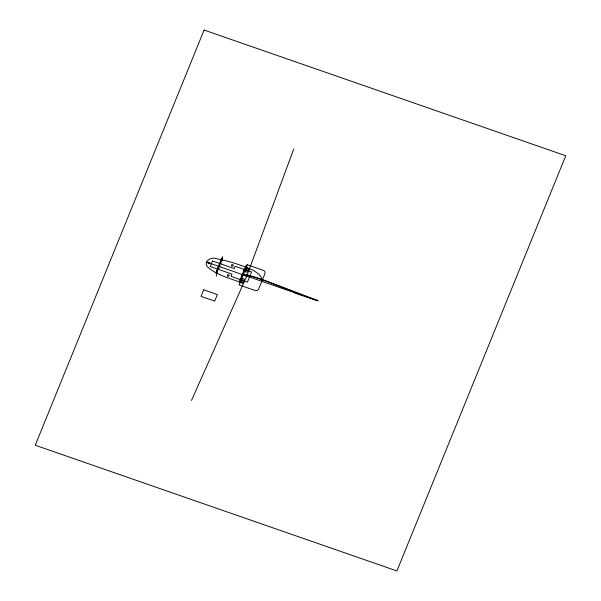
<?xml version="1.0" encoding="UTF-8"?>
<svg xmlns="http://www.w3.org/2000/svg" width="601" height="601" viewBox="0 0 601 601"><rect width="100%" height="100%" fill="white"/><g stroke="black" fill="none" stroke-linecap="round" stroke-linejoin="round"><path stroke-width="0.45" stroke-dasharray="3 2.25" d="M216.292 274.567L216.247 276.407L216.931 274.725M220.522 265.777L220.74 265.169M219.312 268.857L220.68 265.507M221.018 264.665L222.047 262.149"/><path stroke-width="0.9" d="M216.292 274.567L216.368 271.817L222.505 256.725L222.43 259.474M216.878 273.117L216.946 270.54L221.919 258.295L221.852 260.872M240.122 282.853L240.197 280.104L246.335 265.011L246.26 267.761L246.042 266.408L241.519 276.655L240.137 282.763M246.756 276.498L246.793 275.258M221.844 260.796L221.754 259.692L218.231 267.355L216.886 272.997M261.826 281.321C262.87 275.957 256.762 272.591 252.916 270.217C241.279 264.898 228.838 261.104 216.3 258.603C211.424 256.642 203.326 261.029 207.247 266.604C217.216 275.859 231.46 278.526 243.698 283.634M293.799 148.883L246.763 276.084L191.509 400.431M317.974 300.853L294.377 292.988M317.937 300.485L316.126 299.869A41.965 15.558 22.1 0 1 314.353 299.23L310.011 297.608A92.824 34.415 22.1 0 1 308.118 296.894L266.22 280.922A93.358 34.61 22.1 0 0 264.32 280.246L263.058 279.803A92.141 34.159 22.1 0 0 261.157 279.149A91.142 33.791 22.1 0 0 258.64 278.301L255.515 277.286A84.891 31.47 22.1 0 0 253.652 276.715C251.143 276.468 244.404 273.012 243.518 275.318M317.711 300.755L316.118 300.215A42.866 15.889 22.1 0 1 314.308 299.568L309.936 297.931A93.501 34.663 22.1 0 1 308.043 297.21L266.19 281.26A92.479 34.287 22.1 0 0 264.305 280.592L263.05 280.149A91.262 33.836 22.1 0 0 261.165 279.503A90.263 33.461 22.1 0 0 258.663 278.661L255.568 277.654A84.23 31.229 22.1 0 0 253.727 277.084C253.104 276.565 239.912 273.47 245.801 276.099M206.504 262.089L294.144 292.552M204.092 30.05L35.249 445.236L396.908 570.95L565.751 155.764L204.092 30.05M212.484 261.007L210.23 266.543L231.948 274.094L231.024 276.355L247.454 282.064L251.549 272.005L235.119 266.296L234.195 268.557L212.484 261.007M203.671 289.817L201.012 296.353L214.707 301.116L217.367 294.573L203.671 289.817M247.296 264.786L239.115 284.912L254.997 290.433A2.922 2.689 1.5 0 0 258.761 288.871L264.898 273.778A2.922 2.689 1.5 0 0 263.178 270.307L247.296 264.786M231.888 266.01A0.879 0.804 1.5 0 0 233.256 265.402A0.879 0.804 1.5 0 0 231.994 264.613A0.879 0.804 1.5 0 0 231.888 266.01M227.794 276.069A0.879 0.804 1.5 0 0 229.161 275.468A0.879 0.804 1.5 0 0 227.899 274.68A0.879 0.804 1.5 0 0 227.794 276.069M208.442 263.599A0.879 0.804 1.5 0 0 209.802 262.998A0.879 0.804 1.5 0 0 208.547 262.209A0.879 0.804 1.5 0 0 208.442 263.599M241.655 281.178A0.879 0.804 1.5 0 0 243.022 280.577A0.879 0.804 1.5 0 0 241.767 279.788A0.879 0.804 1.5 0 0 241.655 281.178M245.133 271.72A2.336 2.149 1.5 0 0 248.784 270.112A2.336 2.149 1.5 0 0 245.426 268.008A2.336 2.149 1.5 0 0 245.133 271.72M240.843 282.29A2.336 2.149 1.5 0 0 244.487 280.675A2.336 2.149 1.5 0 0 241.129 278.571A2.336 2.149 1.5 0 0 240.843 282.29M245.959 270.615A0.879 0.804 1.5 0 0 247.319 270.007A0.879 0.804 1.5 0 0 246.064 269.218A0.879 0.804 1.5 0 0 245.959 270.615"/></g></svg>
